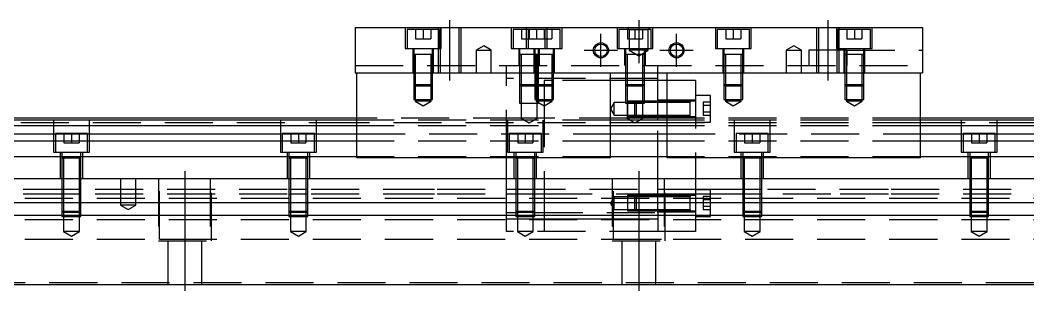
# Model space of a CAD drawing. Extents: x -20 to 1041, y -281 to 102.
# Drawn here: x 246.4 to 512.9, y -234.8 to -162.8 of the extents above; entities that cross this region are included whole.
import ezdxf

# ---------------------------------------------------------------- set-up
doc = ezdxf.new("R2010")
doc.units = 0
doc.linetypes.add('CENTER', pattern=[50.8, 31.75, -6.35, 6.35, -6.35])
doc.linetypes.add('DASHED', pattern=[19.05, 12.7, -6.35])
doc.layers.get('0').update_dxf_attribs({"linetype": 'CONTINUOUS'})
doc.layers.add('CENTER', color=1, linetype='CENTER')

msp = doc.modelspace()

# ---------------------------------------------------------------- linework, layer by layer
at = {"color": 7, "linetype": 'CONTINUOUS'}
for p, q in [((335, -164.77), (335, -176.77)), ((335, -164.77), (485, -164.77)), ((485, -164.77), (485, -176.77)), ((335, -176.77), (485, -176.77)), ((335.5, -199.27), (335.5, -176.77)), ((402.5, -199.27), (402.5, -176.77)), ((415, -189.27), (415, -176.77)), ((417.5, -199.27), (417.5, -176.77)), ((484.5, -199.27), (484.5, -176.77)), ((417.5, -178.77), (415, -178.77)), ((335.5, -188.77), (28, -188.77)), ((763, -188.77), (484.5, -188.77)), ((335.5, -189.27), (0, -189.27)), ((335.5, -190.809608), (0, -190.809608)), ((417.5, -189.27), (402.5, -189.27)), ((417.5, -190.809608), (402.5, -190.809608)), ((820, -189.27), (484.5, -189.27)), ((820, -190.809608), (484.5, -190.809608)), ((0, -192.930392), (335.5, -192.930392)), ((402.5, -192.930392), (417.5, -192.930392)), ((484.5, -192.930392), (820, -192.930392)), ((335.5, -194.840532), (0, -194.840532)), ((417.5, -194.840532), (402.5, -194.840532)), ((820, -194.840532), (484.5, -194.840532)), ((335.5, -198.951934), (0, -198.951934)), ((402.5, -199.27), (335.5, -199.27)), ((417.5, -198.951934), (402.5, -198.951934)), ((484.5, -199.27), (417.5, -199.27)), ((820, -198.951934), (484.5, -198.951934)), ((0, -204.77), (820, -204.77)), ((423.6, -209.62), (423.6, -209.269994)), ((0, -211.07), (820, -211.07)), ((423.6, -213.270006), (423.6, -212.92)), ((0, -214.47), (820, -214.47)), ((0, -232.77), (820, -232.77))]:
    msp.add_line(p, q, dxfattribs=at)
at = {"color": 3, "linetype": 'DASHED'}
for p, q in [((348.25, -164.77), (348.25, -170.27)), ((357.000006, -164.77), (357.000006, -176.77)), ((357.5, -164.77), (357.5, -176.77)), ((357.75, -170.27), (357.75, -164.77)), ((362.5, -176.77), (362.5, -164.77)), ((362.999994, -176.77), (362.999994, -164.77)), ((376.25, -164.77), (376.25, -170.27)), ((380.25, -164.77), (380.25, -170.27)), ((385.75, -170.27), (385.75, -164.77)), ((389.75, -170.27), (389.75, -164.77)), ((404.25, -164.77), (404.25, -170.27)), ((407.5, -165.27), (407, -164.77)), ((412.5, -165.27), (413, -164.77)), ((413.75, -170.27), (413.75, -164.77)), ((430.25, -164.77), (430.25, -170.27)), ((439.75, -170.27), (439.75, -164.77)), ((457.000006, -164.77), (457.000006, -176.77)), ((457.5, -164.77), (457.5, -176.77)), ((462.25, -164.77), (462.25, -170.27)), ((462.5, -176.77), (462.5, -164.77)), ((462.999994, -176.77), (462.999994, -164.77)), ((471.75, -170.27), (471.75, -164.77)), ((357.25, -165.27), (348.75, -165.27)), ((348.75, -165.27), (348.75, -170.27)), ((351, -165.27), (351, -167.77)), ((351, -167.77), (353, -167.77)), ((353, -165.27), (353, -167.77)), ((353, -167.77), (355, -167.77)), ((355, -165.27), (355, -167.77)), ((357.25, -170.27), (357.25, -165.27)), ((380.75, -165.27), (376.75, -165.27)), ((376.75, -165.27), (376.75, -170.27)), ((379, -165.27), (379, -167.77)), ((379, -167.77), (381, -167.77)), ((389.25, -165.27), (380.75, -165.27)), ((380.75, -165.27), (380.75, -170.27)), ((381, -165.27), (381, -167.77)), ((381, -167.77), (383, -167.77)), ((383, -165.27), (383, -167.77)), ((383, -167.77), (385, -167.77)), ((385, -165.27), (385, -167.77)), ((385, -167.77), (387, -167.77)), ((385.25, -170.27), (385.25, -165.27)), ((387, -165.27), (387, -167.77)), ((389.25, -170.27), (389.25, -165.27)), ((413.25, -165.27), (404.75, -165.27)), ((404.75, -165.27), (404.75, -170.27)), ((407, -165.27), (407, -167.77)), ((407, -167.77), (409, -167.77)), ((407.5, -165.27), (407.5, -170.77)), ((407.5, -165.27), (412.5, -165.27)), ((409, -165.27), (409, -167.77)), ((409, -167.77), (411, -167.77)), ((411, -165.27), (411, -167.77)), ((412.5, -170.77), (412.5, -165.27)), ((413.25, -170.27), (413.25, -165.27)), ((439.25, -165.27), (430.75, -165.27)), ((430.75, -165.27), (430.75, -170.27)), ((433, -165.27), (433, -167.77)), ((433, -167.77), (435, -167.77)), ((435, -165.27), (435, -167.77)), ((435, -167.77), (437, -167.77)), ((437, -165.27), (437, -167.77)), ((439.25, -170.27), (439.25, -165.27)), ((471.25, -165.27), (462.75, -165.27)), ((462.75, -165.27), (462.75, -170.27)), ((465, -165.27), (465, -167.77)), ((465, -167.77), (467, -167.77)), ((467, -165.27), (467, -167.77)), ((467, -167.77), (469, -167.77)), ((469, -165.27), (469, -167.77)), ((471.25, -170.27), (471.25, -165.27)), ((348.25, -170.27), (357.75, -170.27)), ((350.25, -170.27), (350.25, -176.77)), ((350.5, -170.27), (350.5, -171.87)), ((355.5, -171.87), (355.5, -170.27)), ((355.75, -176.77), (355.75, -170.27)), ((369, -169.6153), (367, -170.77)), ((371, -170.77), (369, -169.6153)), ((376.25, -170.27), (380.25, -170.27)), ((378.25, -170.27), (378.25, -174.77)), ((378.5, -170.27), (378.5, -171.87)), ((380.25, -170.27), (389.75, -170.27)), ((382.25, -170.27), (382.25, -176.77)), ((382.5, -170.27), (382.5, -171.87)), ((383.5, -171.87), (383.5, -170.27)), ((383.75, -174.77), (383.75, -170.27)), ((387.5, -171.87), (387.5, -170.27)), ((387.75, -176.77), (387.75, -170.27)), ((404.25, -170.27), (413.75, -170.27)), ((406.25, -170.27), (406.25, -174.77)), ((406.5, -170.27), (406.5, -171.87)), ((411.5, -171.87), (411.5, -170.27)), ((411.75, -174.77), (411.75, -170.27)), ((430.25, -170.27), (439.75, -170.27)), ((432.25, -170.27), (432.25, -176.77)), ((432.5, -170.27), (432.5, -171.87)), ((437.5, -171.87), (437.5, -170.27)), ((437.75, -176.77), (437.75, -170.27)), ((451, -169.6153), (449, -170.77)), ((453, -170.77), (451, -169.6153)), ((462.25, -170.27), (471.75, -170.27)), ((464.25, -170.27), (464.25, -176.77)), ((464.5, -170.27), (464.5, -171.87)), ((469.5, -171.87), (469.5, -170.27)), ((469.75, -176.77), (469.75, -170.27)), ((350.5, -171.865), (350.5, -171.87)), ((350.5, -171.87), (350.757448, -171.87)), ((350.757468, -171.87), (350.5, -171.87)), ((350.5, -171.87), (350.5, -176.76998)), ((350.5, -171.87), (350.5, -171.875)), ((355.242552, -171.87), (350.757468, -171.87)), ((350.9, -171.87), (350.9, -176.76998)), ((355.1, -176.76998), (355.1, -171.87)), ((355.5, -171.87), (355.242552, -171.87)), ((355.242602, -171.87), (355.5, -171.87)), ((355.5, -171.87), (355.5, -171.865)), ((355.5, -176.76998), (355.5, -171.87)), ((355.5, -171.875), (355.5, -171.87)), ((367, -170.77), (369, -170.77)), ((367, -170.77), (367, -176.77)), ((369, -170.77), (371, -170.77)), ((371, -176.77), (371, -170.77)), ((378.5, -171.865), (378.5, -171.87)), ((378.5, -171.87), (378.757448, -171.87)), ((378.757468, -171.87), (378.5, -171.87)), ((378.5, -171.87), (378.5, -171.875)), ((378.5, -171.87), (378.5, -174.76998)), ((382.300194, -171.87), (378.757468, -171.87)), ((378.9, -171.87), (378.9, -174.76998)), ((382.5, -171.865), (382.5, -171.87)), ((382.757468, -171.87), (382.5, -171.87)), ((382.5, -171.87), (382.5, -171.875)), ((382.5, -171.87), (382.5, -176.76998)), ((387.242552, -171.87), (382.757468, -171.87)), ((382.9, -171.87), (382.9, -176.76998)), ((383.1, -174.76998), (383.1, -171.87)), ((383.5, -171.87), (383.5, -171.865)), ((383.5, -171.875), (383.5, -171.87)), ((383.5, -174.76998), (383.5, -171.87)), ((387.1, -176.76998), (387.1, -171.87)), ((387.5, -171.87), (387.242552, -171.87)), ((387.5, -171.87), (387.5, -171.865)), ((387.5, -171.875), (387.5, -171.87)), ((387.5, -176.76998), (387.5, -171.87)), ((406.5, -171.865), (406.5, -171.87)), ((406.757468, -171.87), (406.5, -171.87)), ((406.5, -171.87), (406.5, -171.875)), ((406.5, -171.87), (406.5, -174.76998)), ((411.242552, -171.87), (406.757468, -171.87)), ((406.9, -171.87), (406.9, -174.76998)), ((412.5, -170.77), (407.5, -170.77)), ((407.5, -170.77), (410, -172.213376)), ((410, -172.213376), (412.5, -170.77)), ((411.1, -174.76998), (411.1, -171.87)), ((411.5, -171.87), (411.242552, -171.87)), ((411.5, -171.87), (411.5, -171.865)), ((411.5, -171.875), (411.5, -171.87)), ((411.5, -174.76998), (411.5, -171.87)), ((432.5, -171.865), (432.5, -171.87)), ((432.5, -171.87), (432.757448, -171.87)), ((432.757468, -171.87), (432.5, -171.87)), ((432.5, -171.87), (432.5, -171.875)), ((432.5, -171.87), (432.5, -176.76998)), ((437.242552, -171.87), (432.757468, -171.87)), ((432.9, -171.87), (432.9, -176.76998)), ((437.1, -176.76998), (437.1, -171.87)), ((437.5, -171.87), (437.242552, -171.87)), ((437.242602, -171.87), (437.5, -171.87)), ((437.5, -171.87), (437.5, -171.865)), ((437.5, -171.875), (437.5, -171.87)), ((437.5, -176.76998), (437.5, -171.87)), ((449, -170.77), (451, -170.77)), ((449, -170.77), (449, -176.77)), ((451, -170.77), (453, -170.77)), ((453, -176.77), (453, -170.77)), ((455, -170.77), (455, -174.77)), ((465, -170.77), (455, -170.77)), ((464.5, -171.865), (464.5, -171.87)), ((464.5, -171.87), (464.757448, -171.87)), ((464.757468, -171.87), (464.5, -171.87)), ((464.5, -171.87), (464.5, -171.875)), ((464.5, -171.87), (464.5, -176.76998)), ((469.242552, -171.87), (464.757468, -171.87)), ((464.9, -171.87), (464.9, -176.76998)), ((465, -170.77), (485, -170.77)), ((465, -174.77), (465, -170.77)), ((465, -170.77), (465, -171.87)), ((465, -171.87), (465, -174.77)), ((469.1, -176.76998), (469.1, -171.87)), ((469.5, -171.87), (469.242552, -171.87)), ((469.242602, -171.87), (469.5, -171.87)), ((469.5, -171.87), (469.5, -171.865)), ((469.5, -171.875), (469.5, -171.87)), ((469.5, -176.76998), (469.5, -171.87)), ((335, -174.77), (485, -174.77)), ((375, -176.77), (375, -174.77)), ((378.5, -174.77), (378.5, -176.77)), ((378.500006, -174.77), (378.500006, -176.77)), ((378.9, -174.77), (378.9, -176.77)), ((383.1, -176.77), (383.1, -174.77)), ((383.499994, -176.77), (383.499994, -174.77)), ((383.5, -176.77), (383.5, -174.77)), ((406.5, -174.77), (406.5, -176.77)), ((406.500006, -174.77), (406.500006, -176.77)), ((406.9, -174.77), (406.9, -176.77)), ((411.1, -176.77), (411.1, -174.77)), ((411.499994, -176.77), (411.499994, -174.77)), ((411.5, -176.77), (411.5, -174.77)), ((415, -176.77), (415, -174.77)), ((350.5, -176.77), (350.5, -179.87)), ((350.500006, -176.77), (350.500006, -179.870006)), ((350.9, -176.77), (350.9, -180.27)), ((355.1, -180.27), (355.1, -176.77)), ((355.499994, -179.870006), (355.499994, -176.77)), ((355.5, -179.87), (355.5, -176.77)), ((375, -199.27), (375, -176.77)), ((415, -178.27), (375, -178.27)), ((378.5, -176.77), (378.5, -179.87)), ((378.500006, -176.77), (378.500006, -179.870006)), ((378.9, -176.77), (378.9, -180.27)), ((382.5, -176.77), (382.5, -179.87)), ((382.500006, -176.77), (382.500006, -179.870006)), ((382.9, -176.77), (382.9, -180.27)), ((383.1, -180.27), (383.1, -176.77)), ((383.499994, -179.870006), (383.499994, -176.77)), ((383.5, -179.87), (383.5, -176.77)), ((387.1, -180.27), (387.1, -176.77)), ((387.499994, -179.870006), (387.499994, -176.77)), ((387.5, -179.87), (387.5, -176.77)), ((406.5, -176.77), (406.5, -179.87)), ((406.500006, -176.77), (406.500006, -179.870006)), ((406.9, -176.77), (406.9, -180.27)), ((411.1, -180.27), (411.1, -176.77)), ((411.499994, -179.870006), (411.499994, -176.77)), ((411.5, -179.87), (411.5, -176.77)), ((432.5, -176.77), (432.5, -179.87)), ((432.500006, -176.77), (432.500006, -179.870006)), ((432.9, -176.77), (432.9, -180.27)), ((437.1, -180.27), (437.1, -176.77)), ((437.499994, -179.870006), (437.499994, -176.77)), ((437.5, -179.87), (437.5, -176.77)), ((464.5, -176.77), (464.5, -179.87)), ((464.500006, -176.77), (464.500006, -179.870006)), ((464.9, -176.77), (464.9, -180.27)), ((469.1, -180.27), (469.1, -176.77)), ((469.499994, -179.870006), (469.499994, -176.77)), ((469.5, -179.87), (469.5, -176.77)), ((350.5, -179.87), (355.5, -179.87)), ((350.5, -179.87), (350.9, -180.27)), ((350.500006, -179.87002), (350.500006, -183.77)), ((355.1, -180.27), (350.9, -180.27)), ((350.9, -180.27002), (350.9, -183.77)), ((355.1, -180.27), (355.5, -179.87)), ((355.1, -183.77), (355.1, -180.27002)), ((355.499994, -183.77), (355.499994, -179.87002)), ((378.5, -179.87), (382.5, -179.87)), ((378.5, -179.87), (378.9, -180.27)), ((378.500006, -179.87002), (378.500006, -184.77)), ((382.500006, -180.27), (378.9, -180.27)), ((378.9, -180.27002), (378.9, -184.77)), ((382.5, -179.87), (387.5, -179.87)), ((382.5, -179.87), (382.9, -180.27)), ((382.500006, -179.87002), (382.500006, -183.77)), ((382.9, -180.27), (382.500006, -180.27)), ((387.1, -180.27), (382.9, -180.27)), ((382.9, -180.27002), (382.9, -183.77)), ((383.1, -180.27), (383.5, -179.87)), ((383.1, -184.77), (383.1, -180.27002)), ((383.499994, -180.27), (383.499994, -179.87002)), ((383.499994, -183.77), (383.499994, -180.27)), ((385, -178.77), (385, -180.27)), ((387.1, -178.77), (385, -178.77)), ((385, -180.27), (385, -183.77)), ((387.5, -178.77), (387.1, -178.77)), ((387.1, -180.27), (387.5, -179.87)), ((387.1, -183.77), (387.1, -180.27002)), ((387.499994, -183.77), (387.499994, -179.87002)), ((402.5, -178.77), (387.5, -178.77)), ((406.5, -178.77), (402.5, -178.77)), ((406.9, -178.77), (406.5, -178.77)), ((406.5, -179.87), (411.5, -179.87)), ((406.5, -179.87), (406.9, -180.27)), ((406.500006, -179.87002), (406.500006, -184.77)), ((411.1, -178.77), (406.9, -178.77)), ((411.1, -180.27), (406.9, -180.27)), ((406.9, -180.27002), (406.9, -184.77)), ((411.5, -178.77), (411.1, -178.77)), ((411.1, -180.27), (411.5, -179.87)), ((411.1, -184.77), (411.1, -180.27002)), ((411.499994, -184.77), (411.499994, -179.87002)), ((415, -178.77), (411.5, -178.77)), ((425, -178.77), (417.5, -178.77)), ((425, -178.77), (425, -199.27)), ((432.5, -179.87), (437.5, -179.87)), ((432.5, -179.87), (432.9, -180.27)), ((432.500006, -179.87002), (432.500006, -183.77)), ((437.1, -180.27), (432.9, -180.27)), ((432.9, -180.27002), (432.9, -183.77)), ((437.1, -180.27), (437.5, -179.87)), ((437.1, -183.77), (437.1, -180.27002)), ((437.499994, -183.77), (437.499994, -179.87002)), ((464.5, -179.87), (469.5, -179.87)), ((464.5, -179.87), (464.9, -180.27)), ((464.500006, -179.87002), (464.500006, -183.77)), ((469.1, -180.27), (464.9, -180.27)), ((464.9, -180.27002), (464.9, -183.77)), ((469.1, -180.27), (469.5, -179.87)), ((469.1, -183.77), (469.1, -180.27002)), ((469.499994, -183.77), (469.499994, -179.87002)), ((350.500006, -183.77), (355.499994, -183.77)), ((350.9, -183.77), (350.9, -184.27)), ((355.1, -184.27), (355.1, -183.77)), ((382.500006, -183.77), (387.499994, -183.77)), ((382.9, -183.77), (382.9, -184.27)), ((383.499994, -184.77), (383.499994, -183.77)), ((385, -183.77), (385, -214.47)), ((387.1, -184.27), (387.1, -183.77)), ((429, -182.77), (425, -182.77)), ((429, -189.77), (429, -182.77)), ((432.500006, -183.77), (437.499994, -183.77)), ((432.9, -183.77), (432.9, -184.27)), ((437.1, -184.27), (437.1, -183.77)), ((464.500006, -183.77), (469.499994, -183.77)), ((464.9, -183.77), (464.9, -184.27)), ((469.1, -184.27), (469.1, -183.77)), ((355.1, -184.27), (350.9, -184.27)), ((350.9, -184.27), (353, -185.482436)), ((353, -185.482436), (355.1, -184.27)), ((378.500006, -184.77), (383.499994, -184.77)), ((378.9, -184.77), (378.9, -188.77)), ((387.1, -184.27), (382.9, -184.27)), ((382.9, -184.27), (385, -185.482436)), ((383.1, -188.77), (383.1, -184.77)), ((385, -185.482436), (387.1, -184.27)), ((403.5, -184.62), (402.547372, -186.27)), ((402.547372, -186.27), (403.5, -187.92)), ((403.5, -187.92), (403.5, -184.62)), ((407, -184.62), (403.5, -184.62)), ((406.500006, -184.77), (411.499994, -184.77)), ((406.9, -184.77), (406.9, -188.77)), ((407, -184.270006), (407, -188.269994)), ((409.34998, -184.270006), (407, -184.270006)), ((408.99998, -184.62), (407, -184.62)), ((409.35, -184.27), (409, -184.62)), ((409, -187.92), (409, -184.62)), ((415, -184.62), (409, -184.62)), ((409.35, -184.27), (409.35, -188.27)), ((415, -184.27), (409.35, -184.27)), ((415, -184.270006), (409.35, -184.270006)), ((411.1, -188.77), (411.1, -184.77)), ((425, -184.02), (415, -184.02)), ((417.5, -184.27), (415.00002, -184.27)), ((417.5, -184.62), (415.00002, -184.62)), ((423.605, -184.27), (417.5, -184.27)), ((423.6, -184.62), (417.5, -184.62)), ((425, -184.27), (423.595, -184.27)), ((423.6, -184.27), (423.6, -184.486668)), ((423.6, -188.27), (423.6, -184.27)), ((427, -184.53795), (427, -185.403974)), ((429, -184.53795), (427, -184.53795)), ((429, -185.403974), (427, -185.403974)), ((427, -185.403974), (427, -187.136026)), ((437.1, -184.27), (432.9, -184.27)), ((432.9, -184.27), (435, -185.482436)), ((435, -185.482436), (437.1, -184.27)), ((469.1, -184.27), (464.9, -184.27)), ((464.9, -184.27), (467, -185.482436)), ((467, -185.482436), (469.1, -184.27)), ((378.9, -188.77), (335.5, -188.77)), ((383.1, -188.77), (378.9, -188.77)), ((378.9, -188.77), (381, -189.982436)), ((381, -189.982436), (383.1, -188.77)), ((384.99998, -188.77), (383.1, -188.77)), ((406.9, -188.77), (385, -188.77)), ((406.9, -188.770002), (385, -188.770006)), ((403.5, -187.92), (407, -187.92)), ((411.1, -188.77), (406.9, -188.77)), ((406.9, -188.77), (409, -189.982436)), ((407, -187.92), (408.99998, -187.92)), ((407, -188.269994), (409.34998, -188.269994)), ((409, -187.92), (415, -187.92)), ((409, -187.92), (409.35, -188.27)), ((409, -189.982436), (411.1, -188.77)), ((409.35, -188.269994), (415, -188.269994)), ((409.35, -188.27), (415, -188.27)), ((415, -188.77), (411.1, -188.77)), ((415, -188.770006), (411.1, -188.770002)), ((415, -188.52), (425, -188.52)), ((417.5, -188.77), (415, -188.77)), ((417.5, -188.770006), (415, -188.770006)), ((415.00002, -187.92), (417.5, -187.92)), ((415.00002, -188.27), (417.5, -188.27)), ((417.5, -187.92), (423.6, -187.92)), ((417.5, -188.27), (423.605, -188.27)), ((425, -188.77), (417.5, -188.77)), ((425, -188.770006), (417.5, -188.770006)), ((423.595, -188.27), (425, -188.27)), ((484.5, -188.77), (425.00002, -188.77)), ((427, -187.136026), (427, -188.00205)), ((429, -187.136026), (427, -187.136026)), ((429, -188.00205), (427, -188.00205)), ((335.5, -190.02), (28, -190.02)), ((255.25, -189.27), (255.25, -197.77)), ((264.75, -197.77), (264.75, -189.27)), ((315.25, -189.27), (315.25, -197.77)), ((324.75, -197.77), (324.75, -189.27)), ((402.5, -189.27), (335.5, -189.27)), ((415, -190.02), (335.5, -190.02)), ((402.5, -190.809608), (335.5, -190.809608)), ((375.25, -189.27), (375.25, -197.77)), ((384.75, -197.77), (384.75, -189.27)), ((415, -204.77), (415, -189.27)), ((417.5, -190.02), (415, -190.02)), ((484.5, -189.27), (417.5, -189.27)), ((484.5, -190.02), (417.5, -190.02)), ((484.5, -190.809608), (417.5, -190.809608)), ((425, -189.77), (429, -189.77)), ((435.25, -189.27), (435.25, -197.77)), ((444.75, -197.77), (444.75, -189.27)), ((763, -190.02), (484.5, -190.02)), ((495.25, -189.27), (495.25, -197.77)), ((504.75, -197.77), (504.75, -189.27)), ((264.25, -192.77), (255.75, -192.77)), ((255.75, -192.77), (255.75, -197.77)), ((258, -192.77), (258, -195.27)), ((260, -192.77), (260, -195.27)), ((262, -192.77), (262, -195.27)), ((264.25, -197.77), (264.25, -192.77)), ((324.25, -192.77), (315.75, -192.77)), ((315.75, -192.77), (315.75, -197.77)), ((318, -192.77), (318, -195.27)), ((320, -192.77), (320, -195.27)), ((322, -192.77), (322, -195.27)), ((324.25, -197.77), (324.25, -192.77)), ((335.5, -192.930392), (402.5, -192.930392)), ((384.25, -192.77), (375.75, -192.77)), ((375.75, -192.77), (375.75, -197.77)), ((378, -192.77), (378, -195.27)), ((380, -192.77), (380, -195.27)), ((382, -192.77), (382, -195.27)), ((384.25, -197.77), (384.25, -192.77)), ((417.5, -192.930392), (484.5, -192.930392)), ((444.25, -192.77), (435.75, -192.77)), ((435.75, -192.77), (435.75, -197.77)), ((438, -192.77), (438, -195.27)), ((440, -192.77), (440, -195.27)), ((442, -192.77), (442, -195.27)), ((444.25, -197.77), (444.25, -192.77)), ((504.25, -192.77), (495.75, -192.77)), ((495.75, -192.77), (495.75, -197.77)), ((498, -192.77), (498, -195.27)), ((500, -192.77), (500, -195.27)), ((502, -192.77), (502, -195.27)), ((504.25, -197.77), (504.25, -192.77)), ((258, -195.27), (260, -195.27)), ((260, -195.27), (262, -195.27)), ((318, -195.27), (320, -195.27)), ((320, -195.27), (322, -195.27)), ((402.5, -194.840532), (335.5, -194.840532)), ((378, -195.27), (380, -195.27)), ((380, -195.27), (382, -195.27)), ((484.5, -194.840532), (417.5, -194.840532)), ((438, -195.27), (440, -195.27)), ((440, -195.27), (442, -195.27)), ((498, -195.27), (500, -195.27)), ((500, -195.27), (502, -195.27)), ((255.25, -197.77), (264.75, -197.77)), ((257, -197.77), (257, -204.77)), ((257.5, -197.77), (257.5, -199.37)), ((257.5, -199.365), (257.5, -199.37)), ((257.5, -199.37), (257.757448, -199.37)), ((257.757468, -199.37), (257.5, -199.37)), ((257.5, -199.37), (257.5, -199.375)), ((257.5, -199.37), (257.5, -204.76998)), ((262.242552, -199.37), (257.757468, -199.37)), ((257.9, -199.37), (257.9, -204.76998)), ((262.1, -204.76998), (262.1, -199.37)), ((262.5, -199.37), (262.242552, -199.37)), ((262.242602, -199.37), (262.5, -199.37)), ((262.5, -199.37), (262.5, -197.77)), ((262.5, -199.37), (262.5, -199.365)), ((262.5, -199.375), (262.5, -199.37)), ((262.5, -204.76998), (262.5, -199.37)), ((263, -204.77), (263, -197.77)), ((315.25, -197.77), (324.75, -197.77)), ((317, -197.77), (317, -204.77)), ((317.5, -197.77), (317.5, -199.37)), ((317.5, -199.365), (317.5, -199.37)), ((317.5, -199.37), (317.757448, -199.37)), ((317.757468, -199.37), (317.5, -199.37)), ((317.5, -199.37), (317.5, -199.375)), ((317.5, -199.37), (317.5, -204.76998)), ((322.242552, -199.37), (317.757468, -199.37)), ((317.9, -199.37), (317.9, -204.76998)), ((322.1, -204.76998), (322.1, -199.37)), ((322.5, -199.37), (322.242552, -199.37)), ((322.242602, -199.37), (322.5, -199.37)), ((322.5, -199.37), (322.5, -197.77)), ((322.5, -199.37), (322.5, -199.365)), ((322.5, -199.375), (322.5, -199.37)), ((322.5, -204.76998), (322.5, -199.37)), ((323, -204.77), (323, -197.77)), ((402.5, -198.951934), (335.5, -198.951934)), ((375, -204.77), (375, -199.27)), ((375.25, -197.77), (384.75, -197.77)), ((377, -197.77), (377, -204.77)), ((377.5, -197.77), (377.5, -199.37)), ((377.5, -199.365), (377.5, -199.37)), ((377.5, -199.37), (377.757448, -199.37)), ((377.757468, -199.37), (377.5, -199.37)), ((377.5, -199.37), (377.5, -199.375)), ((377.5, -199.37), (377.5, -204.76998)), ((382.242552, -199.37), (377.757468, -199.37)), ((377.9, -199.37), (377.9, -204.76998)), ((382.1, -204.76998), (382.1, -199.37)), ((382.5, -199.37), (382.242552, -199.37)), ((382.242602, -199.37), (382.5, -199.37)), ((382.5, -199.37), (382.5, -197.77)), ((382.5, -199.37), (382.5, -199.365)), ((382.5, -199.375), (382.5, -199.37)), ((382.5, -204.76998), (382.5, -199.37)), ((383, -204.77), (383, -197.77)), ((484.5, -198.951934), (417.5, -198.951934)), ((425, -199.27), (425, -204.77)), ((435.25, -197.77), (444.75, -197.77)), ((437, -197.77), (437, -204.77)), ((437.5, -197.77), (437.5, -199.37)), ((437.5, -199.365), (437.5, -199.37)), ((437.5, -199.37), (437.757448, -199.37)), ((437.757468, -199.37), (437.5, -199.37)), ((437.5, -199.37), (437.5, -199.375)), ((437.5, -199.37), (437.5, -204.76998)), ((442.242552, -199.37), (437.757468, -199.37)), ((437.9, -199.37), (437.9, -204.76998)), ((442.1, -204.76998), (442.1, -199.37)), ((442.5, -199.37), (442.242552, -199.37)), ((442.242602, -199.37), (442.5, -199.37)), ((442.5, -199.37), (442.5, -197.77)), ((442.5, -199.37), (442.5, -199.365)), ((442.5, -199.375), (442.5, -199.37)), ((442.5, -204.76998), (442.5, -199.37)), ((443, -204.77), (443, -197.77)), ((495.25, -197.77), (504.75, -197.77)), ((497, -197.77), (497, -204.77)), ((497.5, -197.77), (497.5, -199.37)), ((497.5, -199.365), (497.5, -199.37)), ((497.5, -199.37), (497.757448, -199.37)), ((497.757468, -199.37), (497.5, -199.37)), ((497.5, -199.37), (497.5, -199.375)), ((497.5, -199.37), (497.5, -204.76998)), ((502.242552, -199.37), (497.757468, -199.37)), ((497.9, -199.37), (497.9, -204.76998)), ((502.1, -204.76998), (502.1, -199.37)), ((502.5, -199.37), (502.242552, -199.37)), ((502.242602, -199.37), (502.5, -199.37)), ((502.5, -199.37), (502.5, -197.77)), ((502.5, -199.37), (502.5, -199.365)), ((502.5, -199.375), (502.5, -199.37)), ((502.5, -204.76998), (502.5, -199.37)), ((503, -204.77), (503, -197.77)), ((257.5, -204.77), (257.5, -211.07)), ((257.500006, -204.77), (257.500006, -211.07)), ((257.9, -204.77), (257.9, -211.07)), ((262.1, -211.07), (262.1, -204.77)), ((262.499994, -211.07), (262.499994, -204.77)), ((262.5, -211.07), (262.5, -204.77)), ((273, -204.77), (273, -211.77)), ((277, -211.77), (277, -204.77)), ((283, -204.77), (283, -221.27)), ((283.291796, -220.77), (283.291796, -204.77)), ((296.708204, -204.77), (296.708204, -220.77)), ((297, -221.27), (297, -204.77)), ((317.5, -204.77), (317.5, -211.07)), ((317.500006, -204.77), (317.500006, -211.07)), ((317.9, -204.77), (317.9, -211.07)), ((322.1, -211.07), (322.1, -204.77)), ((322.499994, -211.07), (322.499994, -204.77)), ((322.5, -211.07), (322.5, -204.77)), ((375, -211.07), (375, -204.77)), ((377.5, -204.77), (377.5, -211.07)), ((377.500006, -204.77), (377.500006, -211.07)), ((377.9, -204.77), (377.9, -211.07)), ((382.1, -211.07), (382.1, -204.77)), ((382.499994, -211.07), (382.499994, -204.77)), ((382.5, -211.07), (382.5, -204.77)), ((403, -204.77), (403, -221.27)), ((403.291796, -220.77), (403.291796, -204.77)), ((415, -211.07), (415, -204.77)), ((416.708204, -204.77), (416.708204, -220.77)), ((417, -221.27), (417, -204.77)), ((425, -204.77), (425, -211.07)), ((437.5, -204.77), (437.5, -211.07)), ((437.500006, -204.77), (437.500006, -211.07)), ((437.9, -204.77), (437.9, -211.07)), ((442.1, -211.07), (442.1, -204.77)), ((442.499994, -211.07), (442.499994, -204.77)), ((442.5, -211.07), (442.5, -204.77)), ((497.5, -204.77), (497.5, -211.07)), ((497.500006, -204.77), (497.500006, -211.07)), ((497.9, -204.77), (497.9, -211.07)), ((502.1, -211.07), (502.1, -204.77)), ((502.499994, -211.07), (502.499994, -204.77)), ((502.5, -211.07), (502.5, -204.77)), ((56.708204, -207.52), (343.291796, -207.52)), ((257.5, -207.52), (257.9, -207.52)), ((257.9, -207.52), (262.1, -207.52)), ((262.1, -207.52), (262.5, -207.52)), ((317.5, -207.52), (317.9, -207.52)), ((317.9, -207.52), (322.1, -207.52)), ((322.1, -207.52), (322.5, -207.52)), ((343.291796, -207.52), (356.708204, -207.52)), ((356.708204, -207.52), (375, -207.52)), ((375, -207.52), (377.5, -207.52)), ((377.5, -207.52), (377.9, -207.52)), ((377.5, -207.52), (377.9, -207.52)), ((377.9, -207.52), (415, -207.52)), ((377.9, -207.52), (382.1, -207.52)), ((382.1, -207.52), (382.5, -207.52)), ((415, -207.52), (425, -207.52)), ((425, -207.52), (463.291796, -207.52)), ((429, -207.77), (425, -207.77)), ((429, -211.07), (429, -207.77)), ((437.5, -207.52), (437.9, -207.52)), ((437.9, -207.52), (442.1, -207.52)), ((442.1, -207.52), (442.5, -207.52)), ((463.291796, -207.52), (476.708204, -207.52)), ((476.708204, -207.52), (737.5, -207.52)), ((497.5, -207.52), (497.9, -207.52)), ((497.9, -207.52), (502.1, -207.52)), ((502.1, -207.52), (502.5, -207.52)), ((0, -209.92), (820, -209.92)), ((56.708204, -208.77), (343.291796, -208.77)), ((257.5, -208.77), (257.9, -208.77)), ((257.9, -208.77), (262.1, -208.77)), ((262.1, -208.77), (262.5, -208.77)), ((317.5, -208.77), (317.9, -208.77)), ((317.9, -208.77), (322.1, -208.77)), ((322.1, -208.77), (322.5, -208.77)), ((343.291796, -208.77), (356.708204, -208.77)), ((356.708204, -208.77), (375, -208.77)), ((375, -208.77), (377.5, -208.77)), ((377.5, -208.77), (377.9, -208.77)), ((377.5, -208.77), (377.9, -208.77)), ((377.9, -208.77), (384.99998, -208.77)), ((377.9, -208.77), (382.1, -208.77)), ((382.1, -208.77), (382.5, -208.77)), ((385, -208.769994), (415, -208.769994)), ((385, -208.77), (415, -208.77)), ((403.5, -209.62), (402.547372, -211.27)), ((403.5, -212.92), (403.5, -209.62)), ((407, -209.62), (403.5, -209.62)), ((407, -209.270006), (407, -213.269994)), ((409.34998, -209.270006), (407, -209.270006)), ((408.99998, -209.62), (407, -209.62)), ((409.35, -209.27), (409, -209.62)), ((409, -212.92), (409, -209.62)), ((415, -209.62), (409, -209.62)), ((409.35, -209.27), (409.35, -213.27)), ((415, -209.27), (409.35, -209.27)), ((415, -209.270006), (409.35, -209.270006)), ((415, -208.769994), (425, -208.769994)), ((415, -208.77), (425, -208.77)), ((425, -209.02), (415, -209.02)), ((423.605, -209.27), (415.00002, -209.27)), ((423.6, -209.62), (415.00002, -209.62)), ((425, -209.27), (423.595, -209.27)), ((423.6, -209.27), (423.6, -209.486668)), ((423.6, -209.486708), (423.6, -209.27)), ((423.6, -209.27), (423.6, -209.486668)), ((423.6, -209.486708), (423.6, -209.27)), ((423.6, -211.06999), (423.6, -209.486708)), ((425.00002, -208.77), (429, -208.77)), ((427, -209.53795), (427, -210.403974)), ((429, -209.53795), (427, -209.53795)), ((429, -210.403974), (427, -210.403974)), ((427, -210.403974), (427, -212.136026)), ((429, -208.77), (463.291796, -208.77)), ((437.5, -208.77), (437.9, -208.77)), ((437.9, -208.77), (442.1, -208.77)), ((442.1, -208.77), (442.5, -208.77)), ((463.291796, -208.77), (476.708204, -208.77)), ((476.708204, -208.77), (737.5, -208.77)), ((497.5, -208.77), (497.9, -208.77)), ((497.9, -208.77), (502.1, -208.77)), ((502.1, -208.77), (502.5, -208.77)), ((257.5, -211.07), (257.5, -213.37)), ((257.500006, -211.07), (257.500006, -213.370006)), ((257.9, -211.07), (257.9, -213.77)), ((262.1, -213.77), (262.1, -211.07)), ((262.499994, -213.370006), (262.499994, -211.07)), ((262.5, -213.37), (262.5, -211.07)), ((277, -211.77), (273, -211.77)), ((273, -211.77), (275, -212.9247)), ((275, -212.9247), (277, -211.77)), ((317.5, -211.07), (317.5, -213.37)), ((317.500006, -211.07), (317.500006, -213.370006)), ((317.9, -211.07), (317.9, -213.77)), ((322.1, -213.77), (322.1, -211.07)), ((322.499994, -213.370006), (322.499994, -211.07)), ((322.5, -213.37), (322.5, -211.07)), ((375, -213.77), (375, -211.07)), ((377.5, -211.07), (377.5, -213.37)), ((377.500006, -211.07), (377.500006, -213.370006)), ((377.9, -211.07), (377.9, -213.77)), ((382.1, -213.77), (382.1, -211.07)), ((382.499994, -213.370006), (382.499994, -211.07)), ((382.5, -213.37), (382.5, -211.07)), ((402.547372, -211.27), (403.5, -212.92)), ((403.5, -212.92), (407, -212.92)), ((407, -212.92), (408.99998, -212.92)), ((409, -212.92), (415, -212.92)), ((409, -212.92), (409.35, -213.27)), ((415, -213.77), (415, -211.07)), ((415.00002, -212.92), (423.6, -212.92)), ((423.6, -213.053332), (423.6, -211.06999)), ((423.6, -213.053292), (423.6, -213.27)), ((423.6, -213.27), (423.6, -213.053332)), ((425, -211.07), (425, -214.47)), ((429, -212.136026), (427, -212.136026)), ((427, -212.136026), (427, -213.00205)), ((429, -213.00205), (427, -213.00205)), ((429, -214.47), (429, -211.07)), ((437.5, -211.07), (437.5, -213.37)), ((437.500006, -211.07), (437.500006, -213.370006)), ((437.9, -211.07), (437.9, -213.77)), ((442.1, -213.77), (442.1, -211.07)), ((442.499994, -213.370006), (442.499994, -211.07)), ((442.5, -213.37), (442.5, -211.07)), ((497.5, -211.07), (497.5, -213.37)), ((497.500006, -211.07), (497.500006, -213.370006)), ((497.9, -211.07), (497.9, -213.77)), ((502.1, -213.77), (502.1, -211.07)), ((502.499994, -213.370006), (502.499994, -211.07)), ((502.5, -213.37), (502.5, -211.07)), ((0, -215.62), (820, -215.62)), ((257.5, -213.37), (262.5, -213.37)), ((257.5, -213.37), (257.9, -213.77)), ((257.500006, -213.37002), (257.500006, -214.47)), ((257.500006, -214.47), (257.500006, -214.77)), ((257.500006, -214.77), (262.499994, -214.77)), ((262.1, -213.77), (257.9, -213.77)), ((257.9, -213.77002), (257.9, -214.77)), ((257.9, -214.77), (257.9, -218.77)), ((262.1, -213.77), (262.5, -213.37)), ((262.1, -214.77), (262.1, -213.77002)), ((262.1, -218.77), (262.1, -214.77)), ((262.499994, -214.47), (262.499994, -213.37002)), ((262.499994, -214.77), (262.499994, -214.47)), ((317.5, -213.37), (322.5, -213.37)), ((317.5, -213.37), (317.9, -213.77)), ((317.500006, -213.37002), (317.500006, -214.47)), ((317.500006, -214.47), (317.500006, -214.77)), ((317.500006, -214.77), (322.499994, -214.77)), ((322.1, -213.77), (317.9, -213.77)), ((317.9, -213.77002), (317.9, -214.77)), ((317.9, -214.77), (317.9, -218.77)), ((322.1, -213.77), (322.5, -213.37)), ((322.1, -214.77), (322.1, -213.77002)), ((322.1, -218.77), (322.1, -214.77)), ((322.499994, -214.47), (322.499994, -213.37002)), ((322.499994, -214.77), (322.499994, -214.47)), ((375, -213.77), (377.500006, -213.77)), ((375, -214.47), (375, -213.77)), ((375, -218.77), (375, -214.47)), ((375, -215.39077), (415, -215.39077)), ((375, -215.39077), (385, -215.39077)), ((377.5, -213.37), (382.5, -213.37)), ((377.5, -213.37), (377.9, -213.77)), ((377.500006, -213.37002), (377.500006, -214.47)), ((377.500006, -213.77), (377.9, -213.77)), ((377.500006, -214.47), (377.500006, -214.77)), ((377.500006, -214.77), (382.499994, -214.77)), ((382.1, -213.77), (377.9, -213.77)), ((382.1, -213.77), (377.9, -213.77)), ((377.9, -213.77002), (377.9, -214.77)), ((377.9, -214.77), (377.9, -218.77)), ((382.1, -213.77), (382.5, -213.37)), ((382.1, -214.77), (382.1, -213.77002)), ((382.1, -218.77), (382.1, -214.77)), ((382.499994, -214.47), (382.499994, -213.37002)), ((382.499994, -213.77), (415, -213.77)), ((382.499994, -214.77), (382.499994, -214.47)), ((385, -214.47), (385, -218.77)), ((385, -215.39077), (415, -215.39077)), ((407, -213.269994), (409.34998, -213.269994)), ((409.35, -213.269994), (415, -213.269994)), ((409.35, -213.27), (415, -213.27)), ((415, -213.52), (425, -213.52)), ((415, -213.77), (415, -214.47)), ((415, -214.47), (415, -218.77)), ((415.00002, -213.27), (423.6, -213.27)), ((423.595, -213.27), (423.6, -213.27)), ((423.6, -213.27), (423.605, -213.27)), ((423.6, -213.27), (425, -213.27)), ((425, -214.47), (425, -218.77)), ((425, -214.77), (429, -214.77)), ((429, -214.77), (429, -214.47)), ((437.5, -213.37), (442.5, -213.37)), ((437.5, -213.37), (437.9, -213.77)), ((437.500006, -213.37002), (437.500006, -214.47)), ((437.500006, -214.47), (437.500006, -214.77)), ((437.500006, -214.77), (442.499994, -214.77)), ((442.1, -213.77), (437.9, -213.77)), ((437.9, -213.77002), (437.9, -214.77)), ((437.9, -214.77), (437.9, -218.77)), ((442.1, -213.77), (442.5, -213.37)), ((442.1, -214.77), (442.1, -213.77002)), ((442.1, -218.77), (442.1, -214.77)), ((442.499994, -214.47), (442.499994, -213.37002)), ((442.499994, -214.77), (442.499994, -214.47)), ((497.5, -213.37), (502.5, -213.37)), ((497.5, -213.37), (497.9, -213.77)), ((497.500006, -213.37002), (497.500006, -214.47)), ((497.500006, -214.47), (497.500006, -214.77)), ((497.500006, -214.77), (502.499994, -214.77)), ((502.1, -213.77), (497.9, -213.77)), ((497.9, -213.77002), (497.9, -214.77)), ((497.9, -214.77), (497.9, -218.77)), ((502.1, -213.77), (502.5, -213.37)), ((502.1, -214.77), (502.1, -213.77002)), ((502.1, -218.77), (502.1, -214.77)), ((502.499994, -214.47), (502.499994, -213.37002)), ((502.499994, -214.77), (502.499994, -214.47)), ((0, -220.77), (763.291796, -220.77)), ((262.1, -218.77), (257.9, -218.77)), ((257.9, -218.77), (260, -219.982436)), ((260, -219.982436), (262.1, -218.77)), ((283.291796, -220.77), (296.708204, -220.77)), ((322.1, -218.77), (317.9, -218.77)), ((317.9, -218.77), (320, -219.982436)), ((320, -219.982436), (322.1, -218.77)), ((415, -218.77), (375, -218.77)), ((382.1, -218.77), (377.9, -218.77)), ((377.9, -218.77), (380, -219.982436)), ((380, -219.982436), (382.1, -218.77)), ((403.291796, -220.77), (416.708204, -220.77)), ((425, -218.77), (415, -218.77)), ((442.1, -218.77), (437.9, -218.77)), ((437.9, -218.77), (440, -219.982436)), ((440, -219.982436), (442.1, -218.77)), ((502.1, -218.77), (497.9, -218.77)), ((497.9, -218.77), (500, -219.982436)), ((500, -219.982436), (502.1, -218.77)), ((283, -221.27), (297, -221.27)), ((285.5, -221.27), (285.5, -232.77)), ((294.5, -232.77), (294.5, -221.27)), ((403, -221.27), (417, -221.27)), ((405.5, -221.27), (405.5, -232.77)), ((414.5, -232.77), (414.5, -221.27)), ((6.499992, -232.27), (820, -232.27))]:
    msp.add_line(p, q, dxfattribs=at)
at = {"color": 3, "linetype": 'CONTINUOUS'}
for centre in [(400, -170.77), (420, -170.77)]:
    msp.add_circle(centre, 2, dxfattribs=at)
at = {"color": 7, "linetype": 'CONTINUOUS'}
for centre in [(400, -170.77), (420, -170.77)]:
    msp.add_circle(centre, 1.65, dxfattribs=at)
at = {"layer": 'CENTER', "color": 1, "linetype": 'CENTER'}
for p, q in [((360, -162.77), (360, -178.77)), ((410, -162.77), (410, -174.213376)), ((460, -162.77), (460, -178.77)), ((400, -175.17), (400, -166.37)), ((420, -175.17), (420, -166.37)), ((395.6, -170.77), (404.4, -170.77)), ((415.6, -170.77), (424.4, -170.77)), ((290, -202.77), (290, -234.77)), ((410, -202.77), (410, -234.77))]:
    msp.add_line(p, q, dxfattribs=at)

doc.saveas('drawing.dxf')
